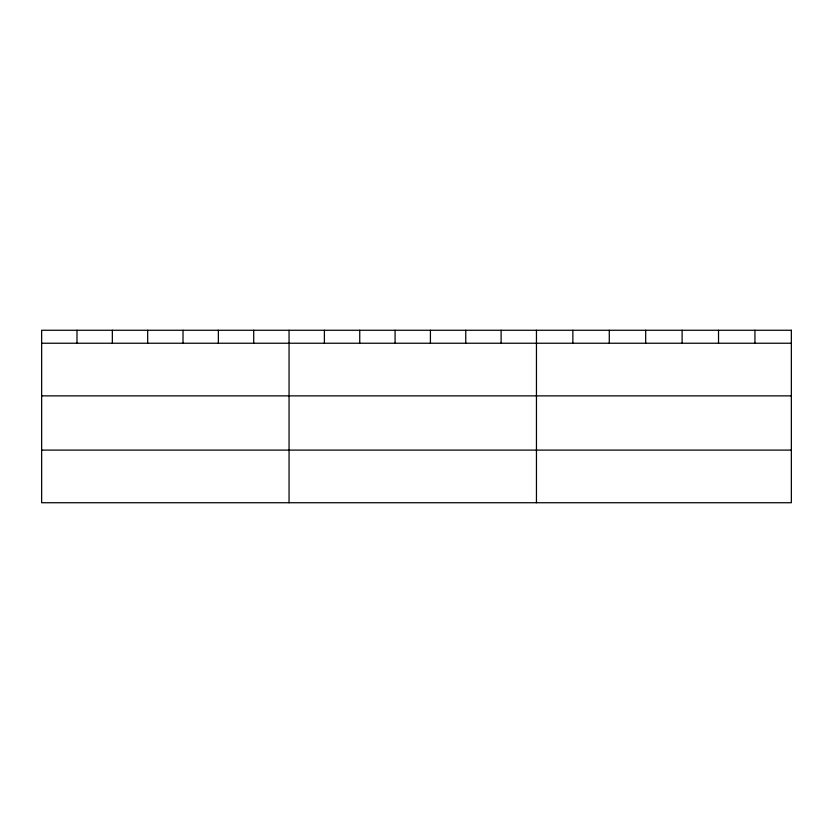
<?xml version="1.0" encoding="UTF-8"?>
<svg xmlns="http://www.w3.org/2000/svg" width="833" height="833" viewBox="0 0 833 833"><rect width="100%" height="100%" fill="white"/><g stroke="black" fill="none" stroke-linecap="round" stroke-linejoin="round"><path stroke-width="1.25" d="M41.65 343.238L791.35 343.238M41.65 395.873L791.35 395.873M41.65 450.101L791.35 450.101M754.937 330.264L754.937 343.238M718.525 330.264L718.525 343.238M682.112 330.264L682.112 343.238M645.69 330.264L645.69 343.238M609.277 330.264L609.277 343.238M572.865 330.264L572.865 343.238M536.452 330.264L536.452 502.736M501.112 330.264L501.112 343.238M465.762 330.264L465.762 343.238M430.422 330.264L430.422 343.238M395.081 330.264L395.081 343.238M359.741 330.264L359.741 343.238M324.391 330.264L324.391 343.238M289.051 330.264L289.051 502.736M253.711 330.264L253.711 343.238M218.361 330.264L218.361 343.238M183.021 330.264L183.021 343.238M147.68 330.264L147.68 343.238M112.34 330.264L112.34 343.238M76.99 330.264L76.99 343.238M791.35 330.264L41.65 330.264L41.65 502.736L791.35 502.736L791.35 330.264"/></g></svg>
